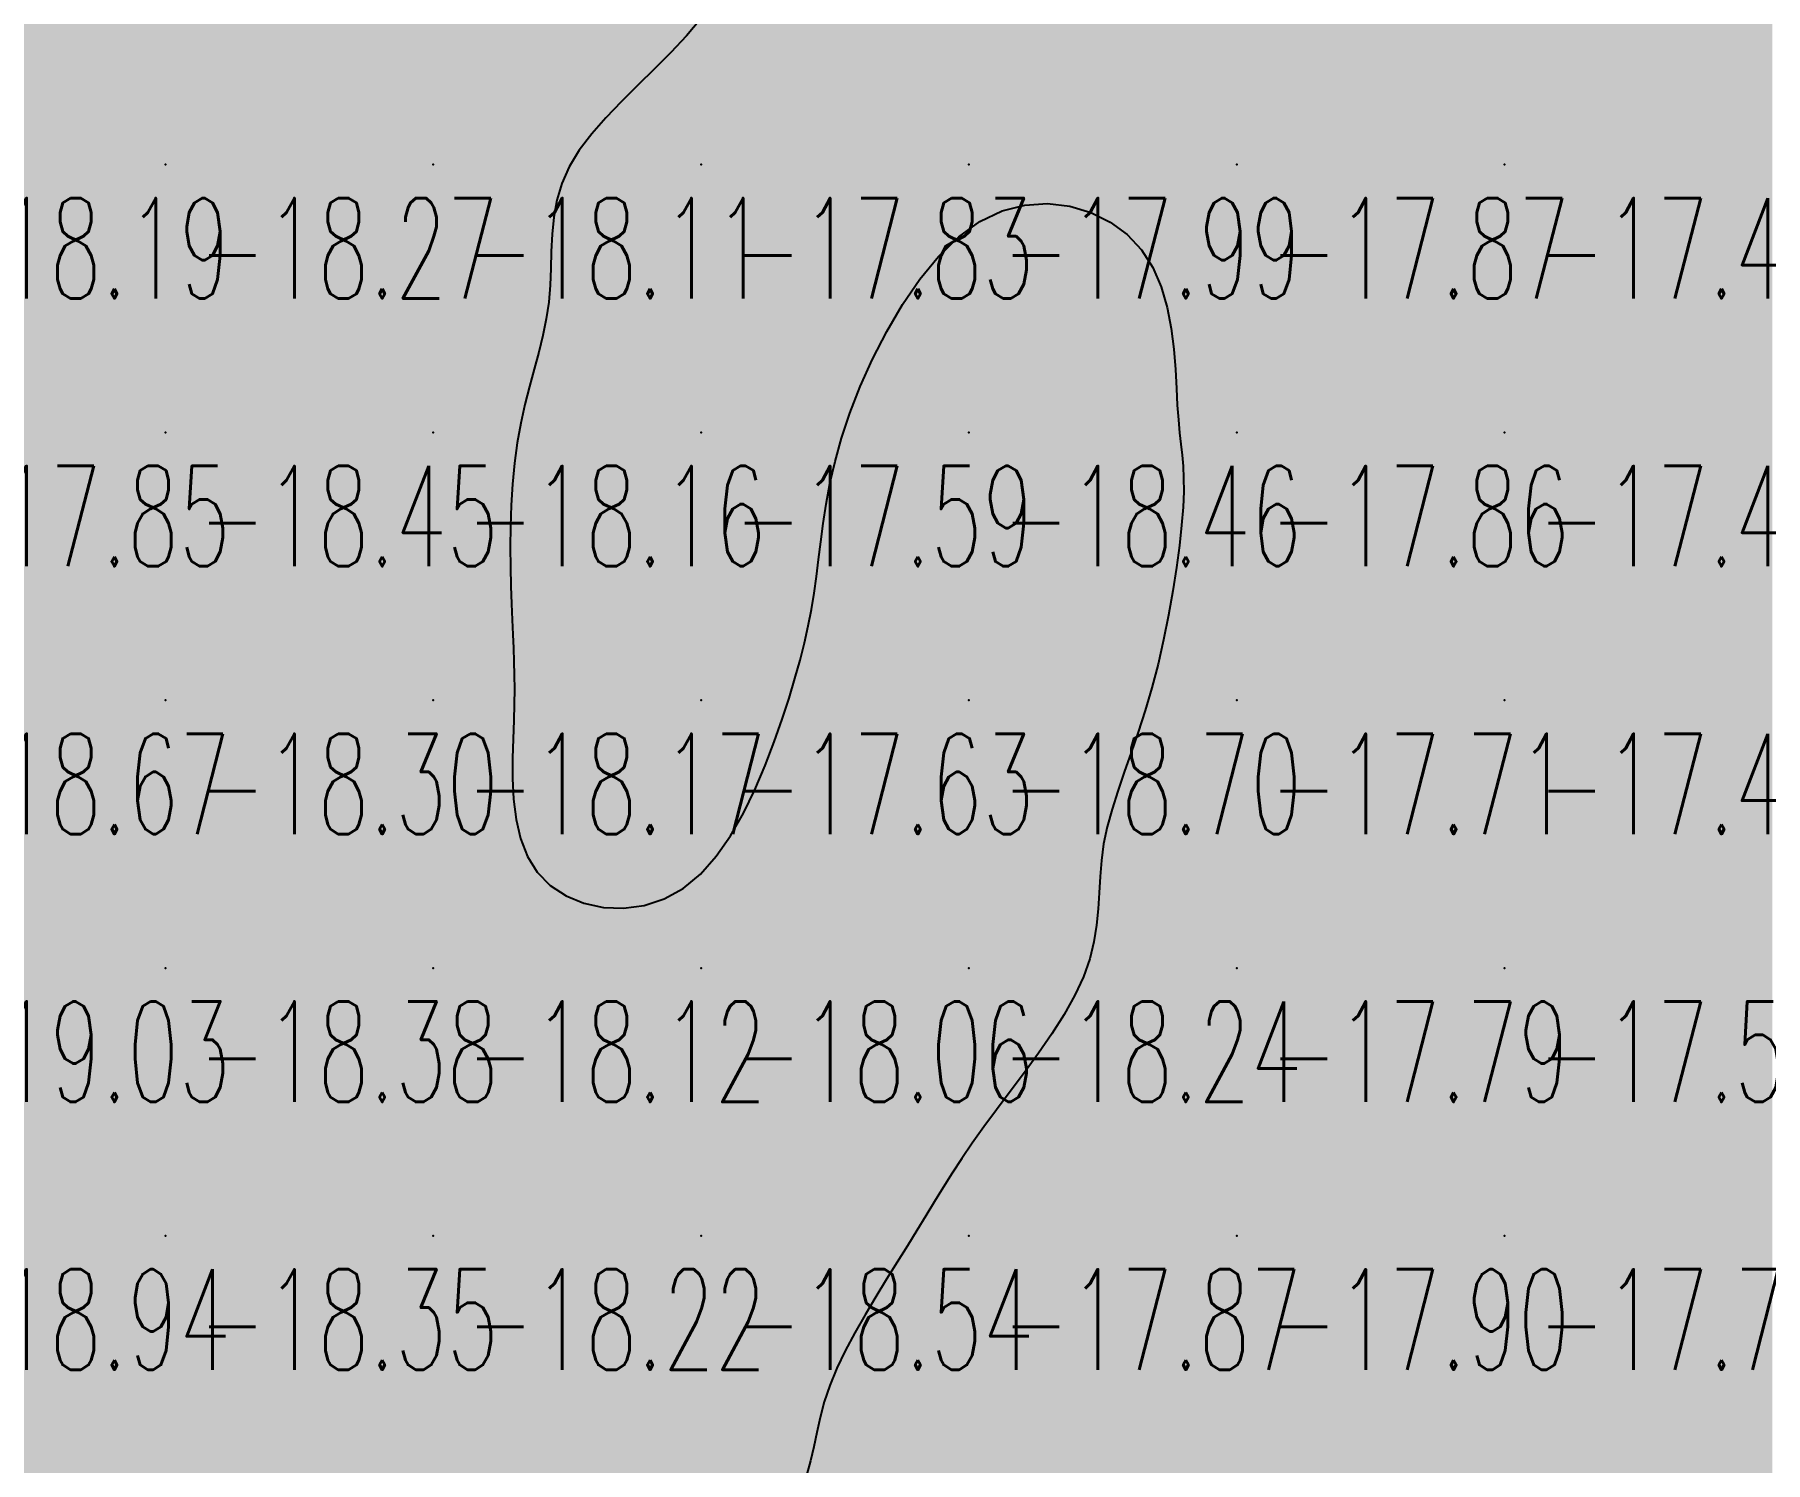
# Model space of a CAD drawing. Header units: millimetres. Extents: x 88261 to 90953, y 390274 to 392322.
# Drawn here: x 89335.4 to 89400, y 391338.8 to 391392.1 of the extents above; entities that cross this region are included whole.
import ezdxf
from ezdxf.enums import TextEntityAlignment as Align

# ---------------------------------------------------------------- set-up
doc = ezdxf.new("R2010")
doc.units = ezdxf.units.MM
doc.header["$LTSCALE"] = 25
for name, color, linetype in [('CN_03_00', 7, 'Continuous'), ('COTEAlt', 7, 'Continuous'), ('TN_COLORIAGE', 7, 'Continuous')]:
    doc.layers.add(name, color=color, linetype=linetype)
doc.styles.add('Simplex 1.0', font='Simplex.shx', dxfattribs={"width": 0.99, "height": 2.5})
doc.styles.get("Standard").update_dxf_attribs({"font": 'times.ttf'})

# ---------------------------------------------------------------- blocks, each defined once
blk = doc.blocks.new('COTE')
at = {"color": 0}
blk.add_point((0, 0), dxfattribs=at)
at = {"layer": 'COTEAlt'}
blk.add_attdef('ALT', text='', height=3.75, dxfattribs=at).set_placement((1.25, -1.25), align=Align.TOP_LEFT)

msp = doc.modelspace()

# ---------------------------------------------------------------- linework, layer by layer
at = {"layer": 'CN_03_00', "elevation": -18, "flags": 128}
msp.add_lwpolyline([(89360.231, 391392.673), (89359.701, 391392.044), (89359.123, 391391.423), (89358.514, 391390.809), (89357.894, 391390.2), (89357.283, 391389.594), (89356.7, 391388.989), (89356.166, 391388.383), (89355.701, 391387.773), (89355.324, 391387.157), (89355.051, 391386.534), (89354.866, 391385.905), (89354.752, 391385.272), (89354.689, 391384.636), (89354.658, 391384), (89354.64, 391383.365), (89354.614, 391382.732), (89354.563, 391382.105), (89354.471, 391381.482), (89354.344, 391380.86), (89354.19, 391380.234), (89354.021, 391379.599), (89353.847, 391378.948), (89353.675, 391378.278), (89353.518, 391377.582), (89353.384, 391376.855), (89353.281, 391376.095), (89353.208, 391375.312), (89353.16, 391374.518), (89353.134, 391373.727), (89353.126, 391372.95), (89353.132, 391372.201), (89353.147, 391371.492), (89353.169, 391370.837), (89353.194, 391370.242), (89353.219, 391369.695), (89353.242, 391369.18), (89353.262, 391368.68), (89353.275, 391368.176), (89353.281, 391367.653), (89353.277, 391367.093), (89353.261, 391366.478), (89353.235, 391365.799), (89353.212, 391365.069), (89353.21, 391364.31), (89353.247, 391363.543), (89353.341, 391362.789), (89353.508, 391362.069), (89353.766, 391361.405), (89354.134, 391360.817), (89354.62, 391360.324), (89355.21, 391359.936), (89355.878, 391359.66), (89356.602, 391359.503), (89357.357, 391359.472), (89358.121, 391359.575), (89358.869, 391359.817), (89359.577, 391360.207), (89360.227, 391360.747), (89360.818, 391361.413), (89361.351, 391362.179), (89361.831, 391363.016), (89362.26, 391363.897), (89362.642, 391364.795), (89362.979, 391365.682), (89363.275, 391366.53), (89363.533, 391367.317), (89363.756, 391368.049), (89363.948, 391368.735), (89364.112, 391369.386), (89364.252, 391370.013), (89364.37, 391370.627), (89364.471, 391371.237), (89364.559, 391371.855), (89364.636, 391372.49), (89364.715, 391373.149), (89364.804, 391373.838), (89364.916, 391374.564), (89365.062, 391375.333), (89365.251, 391376.15), (89365.497, 391377.022), (89365.808, 391377.955), (89366.195, 391378.949), (89366.654, 391379.979), (89367.181, 391381.011), (89367.771, 391382.016), (89368.419, 391382.96), (89369.12, 391383.812), (89369.87, 391384.541), (89370.663, 391385.114), (89371.493, 391385.507), (89372.341, 391385.724), (89373.188, 391385.78), (89374.013, 391385.685), (89374.796, 391385.452), (89375.517, 391385.094), (89376.155, 391384.623), (89376.692, 391384.052), (89377.112, 391383.395), (89377.426, 391382.673), (89377.651, 391381.908), (89377.804, 391381.124), (89377.901, 391380.344), (89377.96, 391379.589), (89377.997, 391378.884), (89378.029, 391378.251), (89378.07, 391377.705), (89378.117, 391377.228), (89378.166, 391376.797), (89378.21, 391376.387), (89378.246, 391375.972), (89378.267, 391375.527), (89378.268, 391375.029), (89378.245, 391374.452), (89378.192, 391373.778), (89378.111, 391373.019), (89378.001, 391372.193), (89377.865, 391371.318), (89377.703, 391370.413), (89377.517, 391369.497), (89377.309, 391368.587), (89377.078, 391367.702), (89376.828, 391366.857), (89376.566, 391366.051), (89376.302, 391365.283), (89376.046, 391364.548), (89375.806, 391363.843), (89375.592, 391363.165), (89375.413, 391362.511), (89375.279, 391361.877), (89375.194, 391361.259), (89375.144, 391360.653), (89375.11, 391360.052), (89375.073, 391359.45), (89375.016, 391358.841), (89374.919, 391358.219), (89374.762, 391357.579), (89374.529, 391356.915), (89374.205, 391356.222), (89373.804, 391355.508), (89373.344, 391354.783), (89372.843, 391354.055), (89372.32, 391353.334), (89371.794, 391352.628), (89371.283, 391351.948), (89370.805, 391351.303), (89370.375, 391350.698), (89369.986, 391350.127), (89369.63, 391349.581), (89369.294, 391349.048), (89368.969, 391348.519), (89368.645, 391347.985), (89368.311, 391347.435), (89367.958, 391346.859), (89367.577, 391346.251), (89367.178, 391345.615), (89366.773, 391344.959), (89366.372, 391344.291), (89365.988, 391343.619), (89365.633, 391342.95), (89365.318, 391342.293), (89365.055, 391341.656), (89364.851, 391341.044), (89364.694, 391340.458), (89364.568, 391339.896), (89364.455, 391339.355), (89364.339, 391338.835), (89364.203, 391338.333)], dxfattribs=at)
at = {"layer": 'TN_COLORIAGE', "color": 203}
for points in [[(89330.249, 391387.239, -18.12), (89340.249, 391387.239, -18.12), (89340.249, 391397.239, -18.12)], [(89330.249, 391397.239, -18.12), (89330.249, 391387.239, -18.12), (89340.249, 391397.239, -18.12)], [(89340.249, 391387.239, -18.197), (89350.249, 391387.239, -18.197), (89350.249, 391397.239, -18.197)], [(89340.249, 391397.239, -18.197), (89340.249, 391387.239, -18.197), (89350.249, 391397.239, -18.197)], [(89360.249, 391397.239, -18), (89360.249, 391391.946, -18), (89350.249, 391387.239, -18), (89354.163, 391387.239, -18)], [(89350.249, 391397.239, -18.195), (89350.249, 391387.239, -18.195), (89360.249, 391397.239, -18.195)], [(89363.048, 391397.239, -18.195), (89360.249, 391391.946, -18.195), (89360.249, 391397.239, -18.195)], [(89340.249, 391387.239, -18), (89333.798, 391380.788, -18), (89330.249, 391387.239, -18), (89330.249, 391381.543, -18)], [(89340.249, 391377.239, -18), (89332.715, 391377.239, -18), (89340.249, 391387.239, -18), (89333.798, 391380.788, -18)], [(89340.249, 391377.239, -18.111), (89350.249, 391377.239, -18.111), (89350.249, 391387.239, -18.111)], [(89340.249, 391387.239, -18.111), (89340.249, 391377.239, -18.111), (89350.249, 391387.239, -18.111)], [(89350.249, 391377.239, -18), (89355.047, 391382.037, -18), (89350.249, 391387.239, -18), (89354.163, 391387.239, -18)], [(89364.983, 391377.239, -18.461), (89370.249, 391387.113, -18.461), (89370.249, 391377.239, -18.461)], [(89378, 391384.99, -18.461), (89370.249, 391387.113, -18.461), (89370.249, 391377.239, -18.461)], [(89377.902, 391377.239, -18.461), (89378, 391384.99, -18.461), (89370.249, 391377.239, -18.461)], [(89353.028, 391377.239, -18.16), (89355.047, 391382.037, -18.16), (89350.249, 391377.239, -18.16)], [(89330.249, 391367.239, -18.446), (89340.249, 391367.239, -18.446), (89340.249, 391377.239, -18.446)], [(89330.249, 391367.239, -18), (89330.249, 391375.457, -18), (89340.249, 391377.239, -18), (89332.715, 391377.239, -18)], [(89340.249, 391367.239, -18.16), (89350.249, 391367.239, -18.16), (89350.249, 391377.239, -18.16)], [(89340.249, 391377.239, -18.16), (89340.249, 391367.239, -18.16), (89350.249, 391377.239, -18.16)], [(89350.249, 391367.239, -18), (89353.145, 391370.135, -18), (89350.249, 391377.239, -18), (89353.028, 391377.239, -18)], [(89370.249, 391367.239, -18), (89363.683, 391367.239, -18), (89370.249, 391377.239, -18), (89364.672, 391371.662, -18)], [(89364.983, 391377.239, -18.461), (89364.672, 391371.662, -18.461), (89370.249, 391377.239, -18.461)], [(89370.249, 391367.239, -18), (89378.567, 391375.558, -18), (89370.249, 391377.239, -18), (89377.902, 391377.239, -18)], [(89377.298, 391367.239, -18.7), (89378.567, 391375.558, -18.7), (89370.249, 391367.239, -18.7)], [(89353.145, 391370.135, -18.169), (89353.409, 391367.239, -18.169), (89350.249, 391367.239, -18.169)], [(89330.249, 391358.006, -18.299), (89330.622, 391357.612, -18.299), (89330.249, 391367.239, -18.299), (89340.249, 391367.239, -18.299)], [(89330.666, 391357.239, -18.299), (89330.622, 391357.612, -18.299), (89340.249, 391357.239, -18.299), (89340.249, 391367.239, -18.299)], [(89340.249, 391357.239, -18.169), (89350.249, 391357.239, -18.169), (89350.249, 391367.239, -18.169)], [(89340.249, 391367.239, -18.169), (89340.249, 391357.239, -18.169), (89350.249, 391367.239, -18.169)], [(89350.249, 391367.239, -18), (89353.409, 391367.239, -18), (89350.249, 391357.239, -18), (89352.786, 391359.776, -18)], [(89360.249, 391357.239, -18.7), (89370.249, 391357.239, -18.7), (89370.249, 391367.239, -18.7)], [(89370.249, 391367.239, -18), (89363.683, 391367.239, -18), (89360.249, 391357.239, -18), (89360.249, 391358.557, -18)], [(89370.249, 391367.239, -18), (89377.298, 391367.239, -18), (89370.249, 391357.239, -18), (89374.705, 391361.696, -18)], [(89374.705, 391361.696, -18.235), (89375.555, 391357.239, -18.235), (89370.249, 391357.239, -18.235)], [(89350.249, 391357.239, -18), (89352.786, 391359.776, -18), (89360.249, 391357.239, -18), (89360.249, 391358.557, -18)], [(89330.249, 391347.239, -18.376), (89340.249, 391347.239, -18.376), (89340.249, 391357.239, -18.376)], [(89330.249, 391354.143, -18.376), (89330.666, 391357.239, -18.376), (89330.249, 391347.239, -18.376), (89340.249, 391357.239, -18.376)], [(89340.249, 391347.239, -18.124), (89350.249, 391347.239, -18.124), (89350.249, 391357.239, -18.124)], [(89340.249, 391357.239, -18.124), (89340.249, 391347.239, -18.124), (89350.249, 391357.239, -18.124)], [(89350.249, 391347.239, -18.056), (89360.249, 391347.239, -18.056), (89360.249, 391357.239, -18.056)], [(89350.249, 391357.239, -18.056), (89350.249, 391347.239, -18.056), (89360.249, 391357.239, -18.056)], [(89360.249, 391347.239, -18), (89368.281, 391347.239, -18), (89370.249, 391357.239, -18), (89370.249, 391350.834, -18)], [(89360.249, 391357.239, -18.235), (89360.249, 391347.239, -18.235), (89370.249, 391357.239, -18.235)], [(89375.555, 391357.239, -18.235), (89370.249, 391350.834, -18.235), (89370.249, 391357.239, -18.235)], [(89330.249, 391337.239, -18.352), (89340.249, 391337.239, -18.352), (89340.249, 391347.239, -18.352)], [(89330.249, 391347.239, -18.352), (89330.249, 391337.239, -18.352), (89340.249, 391347.239, -18.352)], [(89340.249, 391337.239, -18.219), (89350.249, 391337.239, -18.219), (89350.249, 391347.239, -18.219)], [(89340.249, 391347.239, -18.219), (89340.249, 391337.239, -18.219), (89350.249, 391347.239, -18.219)], [(89350.249, 391337.239, -18.539), (89360.249, 391337.239, -18.539), (89360.249, 391347.239, -18.539)], [(89350.249, 391347.239, -18.539), (89350.249, 391337.239, -18.539), (89360.249, 391347.239, -18.539)], [(89360.249, 391347.239, -18), (89368.281, 391347.239, -18), (89360.249, 391337.239, -18), (89364.374, 391341.364, -18)], [(89364.374, 391341.364, -18.093), (89364.552, 391337.239, -18.093), (89360.249, 391337.239, -18.093)]]:
    msp.add_solid(points, dxfattribs=at)
at = {"layer": 'TN_COLORIAGE', "color": 193}
for points in [[(89360.249, 391387.239, -17.499), (89370.249, 391387.239, -17.499), (89370.249, 391397.239, -17.499)], [(89360.249, 391391.946, -17.499), (89363.048, 391397.239, -17.499), (89360.249, 391387.239, -17.499), (89370.249, 391397.239, -17.499)], [(89370.249, 391387.239, -17.627), (89380.249, 391387.239, -17.627), (89380.249, 391397.239, -17.627)], [(89370.249, 391397.239, -17.627), (89370.249, 391387.239, -17.627), (89380.249, 391397.239, -17.627)], [(89380.249, 391387.239, -17.713), (89390.249, 391387.239, -17.713), (89390.249, 391397.239, -17.713)], [(89380.249, 391397.239, -17.713), (89380.249, 391387.239, -17.713), (89390.249, 391397.239, -17.713)], [(89390.249, 391387.239, -17.588), (89400.249, 391387.239, -17.588), (89400.249, 391397.239, -17.588)], [(89390.249, 391397.239, -17.588), (89390.249, 391387.239, -17.588), (89400.249, 391397.239, -17.588)], [(89354.163, 391387.239, -17.827), (89360.249, 391391.946, -17.827), (89360.249, 391387.239, -17.827)], [(89355.047, 391382.037, -17.585), (89353.028, 391377.239, -17.585), (89360.249, 391387.239, -17.585), (89360.249, 391377.239, -17.585)], [(89354.163, 391387.239, -17.827), (89355.047, 391382.037, -17.827), (89360.249, 391387.239, -17.827)], [(89370.249, 391387.113, -17.585), (89364.983, 391377.239, -17.585), (89370.249, 391387.239, -17.585), (89360.249, 391377.239, -17.585)], [(89360.249, 391387.239, -17.994), (89360.249, 391377.239, -17.994), (89370.249, 391387.239, -17.994)], [(89370.249, 391387.113, -17.866), (89378, 391384.99, -17.866), (89370.249, 391387.239, -17.866), (89380.249, 391387.239, -17.866)], [(89378, 391384.99, -17.859), (89377.902, 391377.239, -17.859), (89380.249, 391387.239, -17.859), (89380.249, 391377.239, -17.859)], [(89380.249, 391377.239, -17.459), (89390.249, 391377.239, -17.459), (89390.249, 391387.239, -17.459)], [(89380.249, 391387.239, -17.459), (89380.249, 391377.239, -17.459), (89390.249, 391387.239, -17.459)], [(89390.249, 391377.239, -17.153), (89400.249, 391377.239, -17.153), (89400.249, 391387.239, -17.153)], [(89390.249, 391387.239, -17.153), (89390.249, 391377.239, -17.153), (89400.249, 391387.239, -17.153)], [(89353.028, 391377.239, -17.585), (89353.145, 391370.135, -17.585), (89360.249, 391377.239, -17.585)], [(89353.409, 391367.239, -17.585), (89353.145, 391370.135, -17.585), (89360.249, 391367.239, -17.585), (89360.249, 391377.239, -17.585)], [(89364.672, 391371.662, -17.585), (89364.983, 391377.239, -17.585), (89360.249, 391367.239, -17.585), (89360.249, 391377.239, -17.585)], [(89378.567, 391375.558, -17.707), (89377.298, 391367.239, -17.707), (89380.249, 391377.239, -17.707), (89380.249, 391367.239, -17.707)], [(89377.902, 391377.239, -17.859), (89378.567, 391375.558, -17.859), (89380.249, 391377.239, -17.859)], [(89380.249, 391367.239, -17.405), (89390.249, 391367.239, -17.405), (89390.249, 391377.239, -17.405)], [(89380.249, 391377.239, -17.405), (89380.249, 391367.239, -17.405), (89390.249, 391377.239, -17.405)], [(89390.249, 391367.239, -17.523), (89400.249, 391367.239, -17.523), (89400.249, 391377.239, -17.523)], [(89390.249, 391377.239, -17.523), (89390.249, 391367.239, -17.523), (89400.249, 391377.239, -17.523)], [(89364.672, 391371.662, -17.634), (89363.683, 391367.239, -17.634), (89360.249, 391367.239, -17.634)], [(89360.249, 391358.557, -17.634), (89352.786, 391359.776, -17.634), (89360.249, 391367.239, -17.634)], [(89352.786, 391359.776, -17.634), (89353.409, 391367.239, -17.634), (89360.249, 391367.239, -17.634)], [(89360.249, 391358.557, -17.634), (89363.683, 391367.239, -17.634), (89360.249, 391367.239, -17.634)], [(89375.555, 391357.239, -17.707), (89374.705, 391361.696, -17.707), (89380.249, 391357.239, -17.707), (89380.249, 391367.239, -17.707)], [(89374.705, 391361.696, -17.707), (89377.298, 391367.239, -17.707), (89380.249, 391367.239, -17.707)], [(89380.249, 391357.239, -17.448), (89390.249, 391357.239, -17.448), (89390.249, 391367.239, -17.448)], [(89380.249, 391367.239, -17.448), (89380.249, 391357.239, -17.448), (89390.249, 391367.239, -17.448)], [(89390.249, 391357.239, -17.998), (89400.249, 391357.239, -17.998), (89400.249, 391367.239, -17.998)], [(89390.249, 391367.239, -17.998), (89390.249, 391357.239, -17.998), (89400.249, 391367.239, -17.998)], [(89370.249, 391347.239, -17.792), (89380.249, 391347.239, -17.792), (89380.249, 391357.239, -17.792)], [(89370.249, 391350.834, -17.792), (89375.555, 391357.239, -17.792), (89370.249, 391347.239, -17.792), (89380.249, 391357.239, -17.792)], [(89380.249, 391347.239, -17.538), (89390.249, 391347.239, -17.538), (89390.249, 391357.239, -17.538)], [(89380.249, 391357.239, -17.538), (89380.249, 391347.239, -17.538), (89390.249, 391357.239, -17.538)], [(89390.249, 391347.239, -17.897), (89400.249, 391347.239, -17.897), (89400.249, 391357.239, -17.897)], [(89390.249, 391357.239, -17.897), (89390.249, 391347.239, -17.897), (89400.249, 391357.239, -17.897)], [(89370.249, 391350.834, -17.868), (89368.281, 391347.239, -17.868), (89370.249, 391347.239, -17.868)], [(89364.552, 391337.239, -17.868), (89364.374, 391341.364, -17.868), (89370.249, 391337.239, -17.868), (89370.249, 391347.239, -17.868)], [(89364.374, 391341.364, -17.868), (89368.281, 391347.239, -17.868), (89370.249, 391347.239, -17.868)], [(89370.249, 391337.239, -17.898), (89380.249, 391337.239, -17.898), (89380.249, 391347.239, -17.898)], [(89370.249, 391347.239, -17.898), (89370.249, 391337.239, -17.898), (89380.249, 391347.239, -17.898)], [(89380.249, 391337.239, -17.712), (89390.249, 391337.239, -17.712), (89390.249, 391347.239, -17.712)], [(89380.249, 391347.239, -17.712), (89380.249, 391337.239, -17.712), (89390.249, 391347.239, -17.712)], [(89390.249, 391337.239, -17.704), (89400.249, 391337.239, -17.704), (89400.249, 391347.239, -17.704)], [(89390.249, 391347.239, -17.704), (89390.249, 391337.239, -17.704), (89400.249, 391347.239, -17.704)]]:
    msp.add_solid(points, dxfattribs=at)

# ---------------------------------------------------------------- block references
at = {"layer": 'COTEAlt'}
ref = msp.add_blockref('COTE', (89330.249, 391387.239), dxfattribs=at)
ref.add_attrib('ALT', '-18.19', dxfattribs={"height": 3.75, "style": 'Simplex 1.0', "width": 0.6}).set_placement((89331.499, 391385.989), align=Align.TOP_LEFT)
ref = msp.add_blockref('COTE', (89340.249, 391387.239), dxfattribs=at)
ref.add_attrib('ALT', '-18.27', dxfattribs={"height": 3.75, "style": 'Simplex 1.0', "width": 0.6}).set_placement((89341.499, 391385.989), align=Align.TOP_LEFT)
ref = msp.add_blockref('COTE', (89350.249, 391387.239), dxfattribs=at)
ref.add_attrib('ALT', '-18.11', dxfattribs={"height": 3.75, "style": 'Simplex 1.0', "width": 0.6}).set_placement((89351.499, 391385.989), align=Align.TOP_LEFT)
ref = msp.add_blockref('COTE', (89360.249, 391387.239), dxfattribs=at)
ref.add_attrib('ALT', '-17.83', dxfattribs={"height": 3.75, "style": 'Simplex 1.0', "width": 0.6}).set_placement((89361.499, 391385.989), align=Align.TOP_LEFT)
ref = msp.add_blockref('COTE', (89370.249, 391387.239), dxfattribs=at)
ref.add_attrib('ALT', '-17.99', dxfattribs={"height": 3.75, "style": 'Simplex 1.0', "width": 0.6}).set_placement((89371.499, 391385.989), align=Align.TOP_LEFT)
ref = msp.add_blockref('COTE', (89380.249, 391387.239), dxfattribs=at)
ref.add_attrib('ALT', '-17.87', dxfattribs={"height": 3.75, "style": 'Simplex 1.0', "width": 0.6}).set_placement((89381.499, 391385.989), align=Align.TOP_LEFT)
ref = msp.add_blockref('COTE', (89390.249, 391387.239), dxfattribs=at)
ref.add_attrib('ALT', '-17.46', dxfattribs={"height": 3.75, "style": 'Simplex 1.0', "width": 0.6}).set_placement((89391.499, 391385.989), align=Align.TOP_LEFT)
ref = msp.add_blockref('COTE', (89330.249, 391377.239), dxfattribs=at)
ref.add_attrib('ALT', '-17.85', dxfattribs={"height": 3.75, "style": 'Simplex 1.0', "width": 0.6}).set_placement((89331.499, 391375.989), align=Align.TOP_LEFT)
ref = msp.add_blockref('COTE', (89340.249, 391377.239), dxfattribs=at)
ref.add_attrib('ALT', '-18.45', dxfattribs={"height": 3.75, "style": 'Simplex 1.0', "width": 0.6}).set_placement((89341.499, 391375.989), align=Align.TOP_LEFT)
ref = msp.add_blockref('COTE', (89350.249, 391377.239), dxfattribs=at)
ref.add_attrib('ALT', '-18.16', dxfattribs={"height": 3.75, "style": 'Simplex 1.0', "width": 0.6}).set_placement((89351.499, 391375.989), align=Align.TOP_LEFT)
ref = msp.add_blockref('COTE', (89360.249, 391377.239), dxfattribs=at)
ref.add_attrib('ALT', '-17.59', dxfattribs={"height": 3.75, "style": 'Simplex 1.0', "width": 0.6}).set_placement((89361.499, 391375.989), align=Align.TOP_LEFT)
ref = msp.add_blockref('COTE', (89370.249, 391377.239), dxfattribs=at)
ref.add_attrib('ALT', '-18.46', dxfattribs={"height": 3.75, "style": 'Simplex 1.0', "width": 0.6}).set_placement((89371.499, 391375.989), align=Align.TOP_LEFT)
ref = msp.add_blockref('COTE', (89380.249, 391377.239), dxfattribs=at)
ref.add_attrib('ALT', '-17.86', dxfattribs={"height": 3.75, "style": 'Simplex 1.0', "width": 0.6}).set_placement((89381.499, 391375.989), align=Align.TOP_LEFT)
ref = msp.add_blockref('COTE', (89390.249, 391377.239), dxfattribs=at)
ref.add_attrib('ALT', '-17.40', dxfattribs={"height": 3.75, "style": 'Simplex 1.0', "width": 0.6}).set_placement((89391.499, 391375.989), align=Align.TOP_LEFT)
ref = msp.add_blockref('COTE', (89330.249, 391367.239), dxfattribs=at)
ref.add_attrib('ALT', '-18.67', dxfattribs={"height": 3.75, "style": 'Simplex 1.0', "width": 0.6}).set_placement((89331.499, 391365.989), align=Align.TOP_LEFT)
ref = msp.add_blockref('COTE', (89340.249, 391367.239), dxfattribs=at)
ref.add_attrib('ALT', '-18.30', dxfattribs={"height": 3.75, "style": 'Simplex 1.0', "width": 0.6}).set_placement((89341.499, 391365.989), align=Align.TOP_LEFT)
ref = msp.add_blockref('COTE', (89350.249, 391367.239), dxfattribs=at)
ref.add_attrib('ALT', '-18.17', dxfattribs={"height": 3.75, "style": 'Simplex 1.0', "width": 0.6}).set_placement((89351.499, 391365.989), align=Align.TOP_LEFT)
ref = msp.add_blockref('COTE', (89360.249, 391367.239), dxfattribs=at)
ref.add_attrib('ALT', '-17.63', dxfattribs={"height": 3.75, "style": 'Simplex 1.0', "width": 0.6}).set_placement((89361.499, 391365.989), align=Align.TOP_LEFT)
ref = msp.add_blockref('COTE', (89370.249, 391367.239), dxfattribs=at)
ref.add_attrib('ALT', '-18.70', dxfattribs={"height": 3.75, "style": 'Simplex 1.0', "width": 0.6}).set_placement((89371.499, 391365.989), align=Align.TOP_LEFT)
ref = msp.add_blockref('COTE', (89380.249, 391367.239), dxfattribs=at)
ref.add_attrib('ALT', '-17.71', dxfattribs={"height": 3.75, "style": 'Simplex 1.0', "width": 0.6}).set_placement((89381.499, 391365.989), align=Align.TOP_LEFT)
ref = msp.add_blockref('COTE', (89390.249, 391367.239), dxfattribs=at)
ref.add_attrib('ALT', '-17.45', dxfattribs={"height": 3.75, "style": 'Simplex 1.0', "width": 0.6}).set_placement((89391.499, 391365.989), align=Align.TOP_LEFT)
ref = msp.add_blockref('COTE', (89330.249, 391357.239), dxfattribs=at)
ref.add_attrib('ALT', '-19.03', dxfattribs={"height": 3.75, "style": 'Simplex 1.0', "width": 0.6}).set_placement((89331.499, 391355.989), align=Align.TOP_LEFT)
ref = msp.add_blockref('COTE', (89340.249, 391357.239), dxfattribs=at)
ref.add_attrib('ALT', '-18.38', dxfattribs={"height": 3.75, "style": 'Simplex 1.0', "width": 0.6}).set_placement((89341.499, 391355.989), align=Align.TOP_LEFT)
ref = msp.add_blockref('COTE', (89350.249, 391357.239), dxfattribs=at)
ref.add_attrib('ALT', '-18.12', dxfattribs={"height": 3.75, "style": 'Simplex 1.0', "width": 0.6}).set_placement((89351.499, 391355.989), align=Align.TOP_LEFT)
ref = msp.add_blockref('COTE', (89360.249, 391357.239), dxfattribs=at)
ref.add_attrib('ALT', '-18.06', dxfattribs={"height": 3.75, "style": 'Simplex 1.0', "width": 0.6}).set_placement((89361.499, 391355.989), align=Align.TOP_LEFT)
ref = msp.add_blockref('COTE', (89370.249, 391357.239), dxfattribs=at)
ref.add_attrib('ALT', '-18.24', dxfattribs={"height": 3.75, "style": 'Simplex 1.0', "width": 0.6}).set_placement((89371.499, 391355.989), align=Align.TOP_LEFT)
ref = msp.add_blockref('COTE', (89380.249, 391357.239), dxfattribs=at)
ref.add_attrib('ALT', '-17.79', dxfattribs={"height": 3.75, "style": 'Simplex 1.0', "width": 0.6}).set_placement((89381.499, 391355.989), align=Align.TOP_LEFT)
ref = msp.add_blockref('COTE', (89390.249, 391357.239), dxfattribs=at)
ref.add_attrib('ALT', '-17.54', dxfattribs={"height": 3.75, "style": 'Simplex 1.0', "width": 0.6}).set_placement((89391.499, 391355.989), align=Align.TOP_LEFT)
ref = msp.add_blockref('COTE', (89330.249, 391347.239), dxfattribs=at)
ref.add_attrib('ALT', '-18.94', dxfattribs={"height": 3.75, "style": 'Simplex 1.0', "width": 0.6}).set_placement((89331.499, 391345.989), align=Align.TOP_LEFT)
ref = msp.add_blockref('COTE', (89340.249, 391347.239), dxfattribs=at)
ref.add_attrib('ALT', '-18.35', dxfattribs={"height": 3.75, "style": 'Simplex 1.0', "width": 0.6}).set_placement((89341.499, 391345.989), align=Align.TOP_LEFT)
ref = msp.add_blockref('COTE', (89350.249, 391347.239), dxfattribs=at)
ref.add_attrib('ALT', '-18.22', dxfattribs={"height": 3.75, "style": 'Simplex 1.0', "width": 0.6}).set_placement((89351.499, 391345.989), align=Align.TOP_LEFT)
ref = msp.add_blockref('COTE', (89360.249, 391347.239), dxfattribs=at)
ref.add_attrib('ALT', '-18.54', dxfattribs={"height": 3.75, "style": 'Simplex 1.0', "width": 0.6}).set_placement((89361.499, 391345.989), align=Align.TOP_LEFT)
ref = msp.add_blockref('COTE', (89370.249, 391347.239), dxfattribs=at)
ref.add_attrib('ALT', '-17.87', dxfattribs={"height": 3.75, "style": 'Simplex 1.0', "width": 0.6}).set_placement((89371.499, 391345.989), align=Align.TOP_LEFT)
ref = msp.add_blockref('COTE', (89380.249, 391347.239), dxfattribs=at)
ref.add_attrib('ALT', '-17.90', dxfattribs={"height": 3.75, "style": 'Simplex 1.0', "width": 0.6}).set_placement((89381.499, 391345.989), align=Align.TOP_LEFT)
ref = msp.add_blockref('COTE', (89390.249, 391347.239), dxfattribs=at)
ref.add_attrib('ALT', '-17.71', dxfattribs={"height": 3.75, "style": 'Simplex 1.0', "width": 0.6}).set_placement((89391.499, 391345.989), align=Align.TOP_LEFT)

doc.saveas('drawing.dxf')
